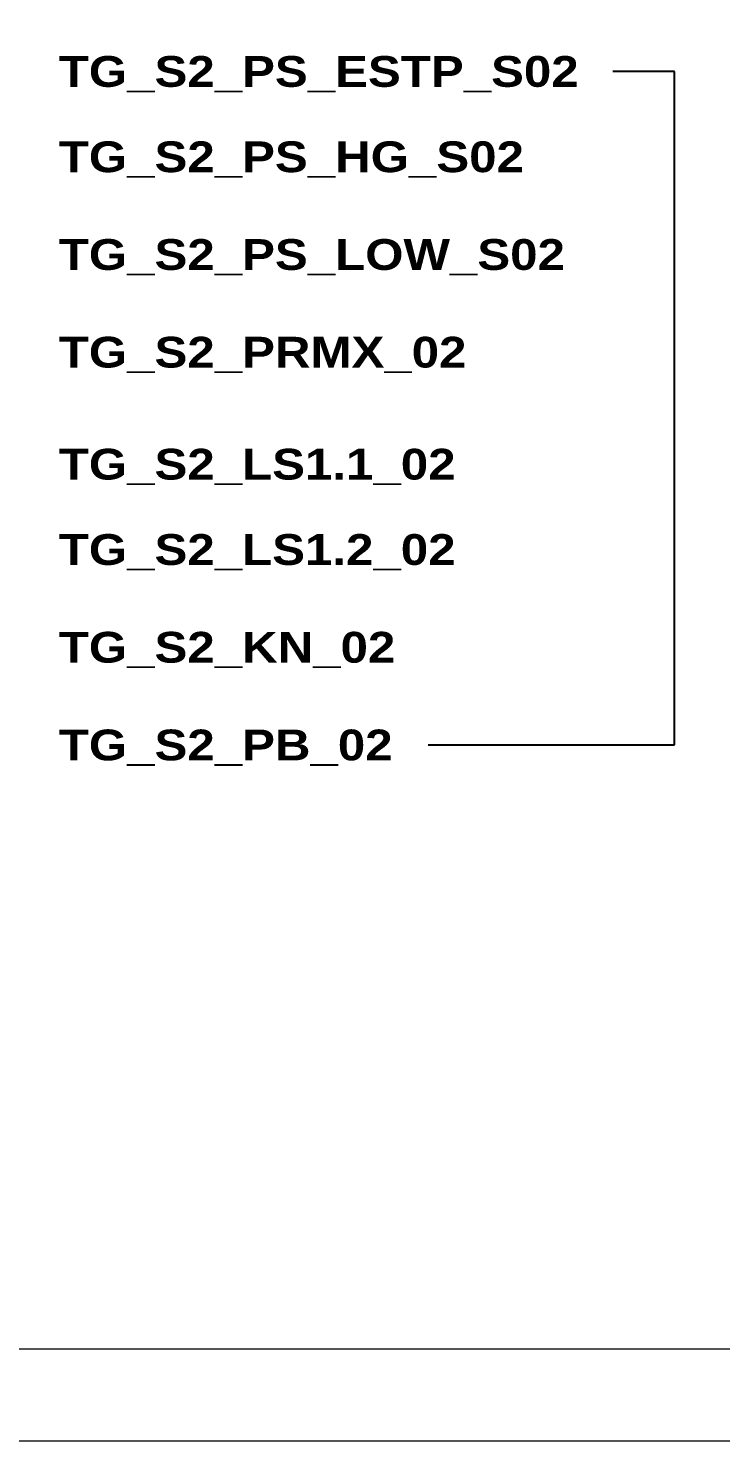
# Model space of a CAD drawing. Header units: centimetres. Extents: x -6233 to 67854, y 107 to 55669.
# Drawn here: x 41943 to 43067, y 48765 to 51059 of the extents above; entities that cross this region are included whole.
import ezdxf
from ezdxf.enums import TextEntityAlignment as Align

# ---------------------------------------------------------------- set-up
doc = ezdxf.new("R2010")
doc.units = ezdxf.units.CM
doc.header["$LTSCALE"] = 25.4
doc.layers.add('Etiket-Line-L', color=7, linetype='Continuous')
doc.layers.add('EtIket-Line-S', color=2, linetype='Continuous')
doc.styles.add('Bold', font='ariblk.ttf', dxfattribs={"height": 25.4})

# ---------------------------------------------------------------- blocks, each defined once
blk = doc.blocks.new('x5 Out Line')
at = {"lineweight": 15}
blk.add_lwpolyline([(395.8, 9.65), (395.8, 277.06), (9.65, 277.06), (9.65, 9.65)], close=True, dxfattribs=at)
at = {"layer": 'EtIket-Line-S', "lineweight": 9, "ltscale": 0.5}
blk.add_lwpolyline([(0, 0), (405.45, 0), (405.45, 286.71), (0, 286.71)], close=True, dxfattribs=at)

msp = doc.modelspace()

# ---------------------------------------------------------------- linework, layer by layer
at = {"color": 146, "ltscale": 50, "true_color": 0x105689}
for p, q in [((42992.2, 50989.2), (42892.2, 50989.2)), ((42992.2, 49895.4), (42992.2, 50989.2)), ((42592.2, 49895.4), (42992.2, 49895.4))]:
    msp.add_line(p, q, dxfattribs=at)

# ---------------------------------------------------------------- block references
at = {"layer": 'Etiket-Line-L', "lineweight": 0, "xscale": 15.48351216233742, "yscale": 15.48351216233742, "zscale": 15.48351216233742}
msp.add_blockref('x5 Out Line', (38240.2, 48765.5), dxfattribs=at)

# ---------------------------------------------------------------- texts
at = {"ltscale": 500, "style": 'Bold'}
for s, p in [('TG_S2_PS_ESTP_S02', (41992.2, 50989.2)), ('TG_S2_PS_HG_S02', (41992.2, 50850.6)), ('TG_S2_PS_LOW_S02', (41992.2, 50691.9)), ('TG_S2_PRMX_02', (41992.2, 50533.3)), ('TG_S2_LS1.1_02', (41992.2, 50351.4)), ('TG_S2_LS1.2_02', (41992.2, 50212.8)), ('TG_S2_KN_02', (41992.2, 50054.1)), ('TG_S2_PB_02', (41992.2, 49895.4))]:
    msp.add_text(s, height=50, dxfattribs=at).set_placement(p, align=Align.MIDDLE_LEFT)

doc.saveas('drawing.dxf')
